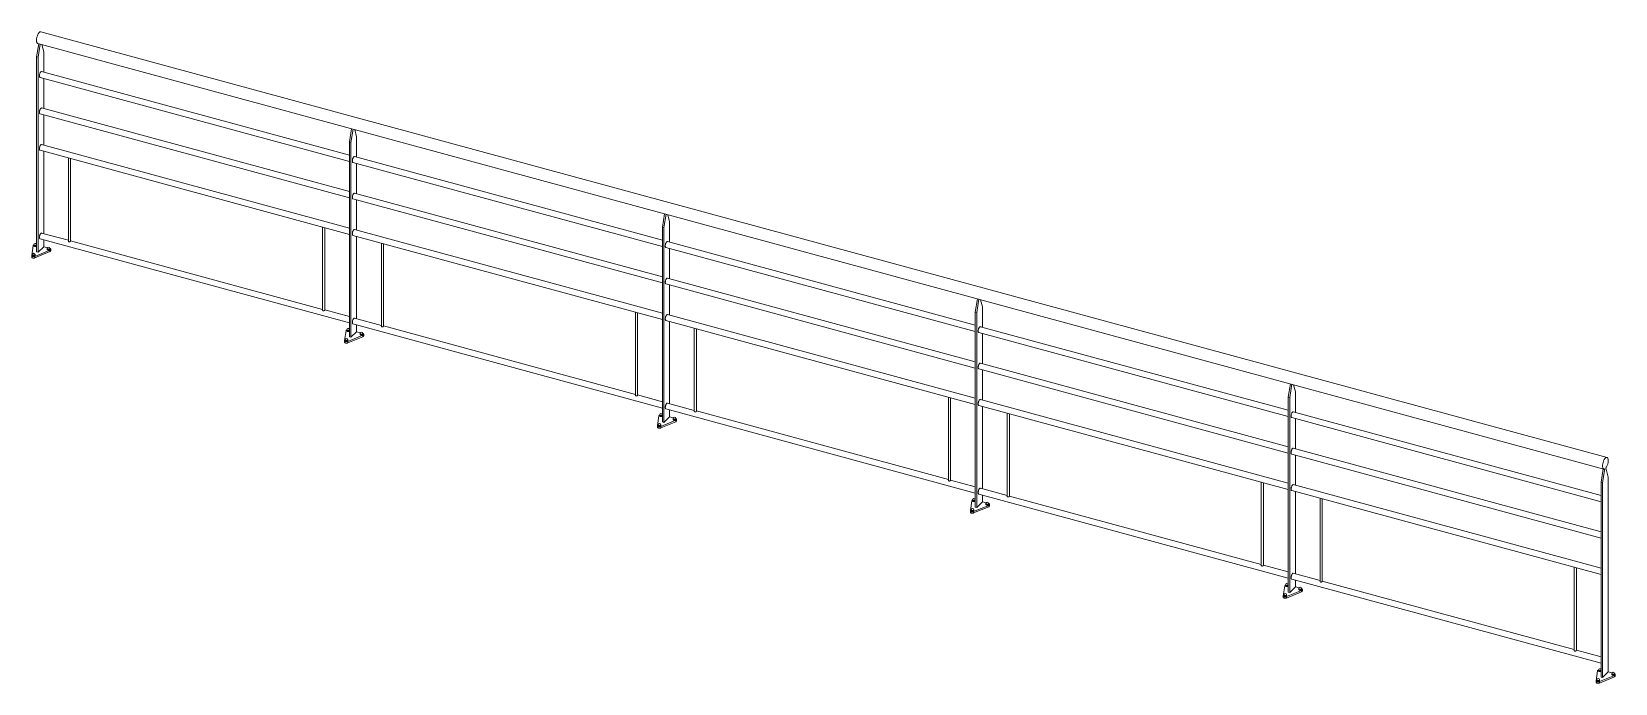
# Paper-space layout '_Trimétrique' of a CAD drawing. Header units: millimetres. Extents: x -6475 to 41, y -436 to 2244.
import ezdxf

# ---------------------------------------------------------------- set-up
doc = ezdxf.new("R2010")
doc.units = ezdxf.units.MM

psp = doc.layouts.new('_Trimétrique')

# ---------------------------------------------------------------- linework, layer by layer
at = {"color": 7, "linetype": 'Continuous', "lineweight": 15}
for p, q in [((6.6, 493.2), (-6436.4, 2244.3)), ((-6445.6, 2195), (-6454.7, 2140.6)), ((-6449.5, 2196), (-6.6, 445)), ((-6439.4, 2193.3), (-6448.5, 2138.9)), ((-6425.1, 2161.7), (-6432.4, 2191.4)), ((-6425.1, 2161.7), (-6425.1, 2078.2)), ((-6454.7, 2140.6), (-6448.5, 2138.9)), ((-6454.7, 2140.6), (-6454.7, 1338.7)), ((-6448.5, 2138.9), (-6448.5, 1337.1)), ((-6440.1, 2056.4), (-5167.3, 1710.5)), ((-5167.3, 1736.4), (-6433.5, 2080.5)), ((-6425.1, 2052.3), (-6425.1, 1928.2)), ((-6440.1, 1906.4), (-5167.3, 1560.5)), ((-5167.3, 1586.4), (-6433.5, 1930.5)), ((-6425.1, 1902.3), (-6425.1, 1778.2)), ((-5167.3, 1790.7), (-5158.3, 1845.1)), ((-5152.1, 1843.4), (-5161.1, 1789.1)), ((-5137.8, 1811.8), (-5145, 1841.5)), ((-5167.3, 1436.4), (-6433.5, 1780.5)), ((-5167.3, 1790.7), (-5161.1, 1789.1)), ((-5167.3, 988.9), (-5167.3, 1790.7)), ((-5161.1, 1789.1), (-5161.1, 987.2)), ((-5137.8, 1811.8), (-5137.8, 1728.4)), ((-6440.1, 1756.4), (-5167.3, 1410.5)), ((-6425.1, 1752.3), (-6425.1, 1413.9)), ((-6323.4, 1724.7), (-6323.4, 1382.7)), ((-6314.4, 1382.7), (-6314.4, 1722.2)), ((-5152.7, 1706.5), (-3879.9, 1360.6)), ((-3879.9, 1386.5), (-5146.2, 1730.6)), ((-5137.8, 1702.5), (-5137.8, 1578.4)), ((-3879.9, 1236.5), (-5146.2, 1580.6)), ((-5152.7, 1556.5), (-3879.9, 1210.6)), ((-5137.8, 1552.5), (-5137.8, 1428.4)), ((-5278, 1440.6), (-5278, 1098.6)), ((-5269, 1098.6), (-5269, 1438.1)), ((-3879.9, 1440.9), (-3870.9, 1495.2)), ((-3879.9, 1440.9), (-3873.7, 1439.2)), ((-3879.9, 639), (-3879.9, 1440.9)), ((-3864.7, 1493.5), (-3873.7, 1439.2)), ((-3873.7, 1439.2), (-3873.7, 637.3)), ((-3850.4, 1462), (-3857.7, 1491.6)), ((-3850.4, 1462), (-3850.4, 1378.5)), ((-6440.1, 1392.1), (-5167.3, 1046.2)), ((-6323.4, 1386.3), (-6433.5, 1416.2)), ((-6425.1, 1388), (-6425.1, 1359.8)), ((-5278, 1102.2), (-6314.4, 1383.8)), ((-5152.7, 1406.5), (-3879.9, 1060.6)), ((-3879.9, 1086.5), (-5146.2, 1430.6)), ((-5137.8, 1402.5), (-5137.8, 1064.1)), ((-5036, 1374.8), (-5036, 1032.8)), ((-5027, 1032.8), (-5027, 1372.4)), ((-2592.6, 1036.6), (-3858.8, 1380.8)), ((-6474.6, 1323.7), (-6468.8, 1364.4)), ((-6474.6, 1323.4), (-6474.6, 1317.4)), ((-6471.9, 1327.3), (-6471.9, 1323.4)), ((-6465.4, 1367.9), (-6465.4, 1364)), ((-6399.4, 1345.5), (-6461.3, 1320.1)), ((-6399.4, 1339.5), (-6461.3, 1314.1)), ((-6461.3, 1314.1), (-6461.3, 1320.1)), ((-6460.9, 1323.4), (-6460.9, 1327.3)), ((-6454.7, 1338.7), (-6448.5, 1337.1)), ((-6425.1, 1359.8), (-6448.5, 1337.1)), ((-6425.1, 1359.8), (-6409.8, 1355.7)), ((-6410.5, 1353), (-6410.5, 1349.1)), ((-6399.5, 1349.1), (-6399.5, 1353)), ((-6399.4, 1339.5), (-6399.4, 1345.5)), ((-6396, 1343.1), (-6396, 1349.1)), ((-3865.4, 1356.6), (-2592.6, 1010.7)), ((-3850.4, 1352.6), (-3850.4, 1228.5)), ((-3865.4, 1206.6), (-2592.6, 860.7)), ((-2592.6, 886.6), (-3858.8, 1230.8)), ((-3850.4, 1202.6), (-3850.4, 1078.5)), ((-2592.6, 1091), (-2583.6, 1145.3)), ((-2577.4, 1143.6), (-2586.4, 1089.3)), ((-2563.1, 1112.1), (-2570.3, 1141.7)), ((-2563.1, 1112.1), (-2563.1, 1028.6)), ((-5167.3, 1072.1), (-5269, 1099.7)), ((-5036, 1036.4), (-5146.2, 1066.3)), ((-3990.7, 1090.7), (-3990.7, 748.7)), ((-3981.7, 748.7), (-3981.7, 1088.2)), ((-3865.4, 1056.6), (-2592.6, 710.7)), ((-2592.6, 736.6), (-3858.8, 1080.8)), ((-3850.4, 1052.6), (-3850.4, 714.2)), ((-2592.6, 1091), (-2586.4, 1089.3)), ((-2592.6, 289.1), (-2592.6, 1091)), ((-2586.4, 1089.3), (-2586.4, 287.4)), ((-5187.2, 973.8), (-5181.4, 1014.5)), ((-5184.5, 977.4), (-5184.5, 973.5)), ((-5178, 1018), (-5178, 1014.2)), ((-5112, 995.6), (-5173.9, 970.2)), ((-5112, 989.6), (-5173.9, 964.2)), ((-5173.5, 973.5), (-5173.5, 977.4)), ((-5167.3, 988.9), (-5161.1, 987.2)), ((-5137.8, 1010), (-5161.1, 987.2)), ((-5152.7, 1042.2), (-3879.9, 696.3)), ((-5137.8, 1038.2), (-5137.8, 1010)), ((-5137.8, 1010), (-5122.4, 1005.8)), ((-5123.1, 1003.1), (-5123.1, 999.3)), ((-5112.1, 999.3), (-5112.1, 1003.1)), ((-5112, 989.6), (-5112, 995.6)), ((-5108.6, 993.3), (-5108.6, 999.3)), ((-3990.7, 752.3), (-5027, 1034)), ((-3748.7, 1024.9), (-3748.7, 682.9)), ((-3739.7, 682.9), (-3739.7, 1022.5)), ((-2578, 1006.8), (-1305.2, 660.9)), ((-1305.2, 686.8), (-2571.4, 1030.9)), ((-2563.1, 1002.7), (-2563.1, 878.6)), ((-5187.2, 973.5), (-5187.2, 967.5)), ((-5173.9, 964.2), (-5173.9, 970.2)), ((-2578, 856.8), (-1305.2, 510.9)), ((-1305.2, 536.8), (-2571.4, 880.9)), ((-2563.1, 852.7), (-2563.1, 728.6)), ((-1305.2, 741.1), (-1296.2, 795.5)), ((-1290, 793.8), (-1299, 739.4)), ((-1275.7, 762.2), (-1283, 791.9)), ((-3879.9, 722.2), (-3981.7, 749.9)), ((-2703.3, 740.8), (-2703.3, 398.8)), ((-2694.3, 398.8), (-2694.3, 738.4)), ((-1305.2, 386.8), (-2571.4, 730.9)), ((-1305.2, 741.1), (-1299, 739.4)), ((-1305.2, -60.8), (-1305.2, 741.1)), ((-1299, 739.4), (-1299, -62.5)), ((-1275.7, 762.2), (-1275.7, 678.7)), ((-3899.9, 624), (-3894.1, 664.6)), ((-3890.6, 668.2), (-3890.6, 664.3)), ((-3850.4, 660.1), (-3873.7, 637.3)), ((-3865.4, 692.3), (-2592.6, 346.4)), ((-3748.7, 686.5), (-3858.8, 716.5)), ((-3850.4, 688.3), (-3850.4, 660.1)), ((-3850.4, 660.1), (-3835, 655.9)), ((-3835.7, 653.2), (-3835.7, 649.4)), ((-3824.7, 649.4), (-3824.7, 653.2)), ((-2703.3, 402.4), (-3739.7, 684.1)), ((-2578, 706.8), (-1305.2, 360.8)), ((-2563.1, 702.7), (-2563.1, 364.3)), ((-2461.3, 675.1), (-2461.3, 333)), ((-2452.3, 333), (-2452.3, 672.6)), ((-1290.6, 656.9), (-17.9, 311)), ((-17.9, 336.9), (-1284.1, 681)), ((-1275.7, 652.8), (-1275.7, 528.7)), ((-3899.9, 623.6), (-3899.9, 617.6)), ((-3897.2, 627.5), (-3897.2, 623.6)), ((-3824.7, 645.8), (-3886.6, 620.4)), ((-3824.7, 639.8), (-3886.6, 614.4)), ((-3886.6, 614.4), (-3886.6, 620.4)), ((-3886.2, 623.6), (-3886.2, 627.5)), ((-3879.9, 639), (-3873.7, 637.3)), ((-3824.7, 639.8), (-3824.7, 645.8)), ((-3821.3, 643.4), (-3821.3, 649.4)), ((-17.9, 186.9), (-1284.1, 531)), ((-1290.6, 506.9), (-17.9, 161)), ((-1275.7, 502.8), (-1275.7, 378.7)), ((-2592.6, 372.3), (-2694.3, 400)), ((-1415.9, 390.9), (-1415.9, 48.9)), ((-17.9, 391.2), (-8.8, 445.6)), ((-17.9, 391.2), (-11.7, 389.6)), ((-17.9, -410.6), (-17.9, 391.2)), ((-2.3, 445.8), (-11.7, 389.6)), ((11.7, 412.3), (2.3, 450.4)), ((11.7, -389.6), (11.7, 412.3)), ((-2578, 342.5), (-1305.2, -3.4)), ((-2461.3, 336.7), (-2571.4, 366.6)), ((-2563.1, 338.4), (-2563.1, 310.2)), ((-1415.9, 52.6), (-2452.3, 334.2)), ((-1406.9, 48.9), (-1406.9, 388.5)), ((-1290.6, 356.9), (-17.9, 11)), ((-17.9, 36.9), (-1284.1, 381)), ((-1275.7, 352.8), (-1275.7, 14.4)), ((-11.7, 389.6), (-11.7, -412.3)), ((-2612.5, 274.1), (-2606.7, 314.8)), ((-2612.5, 273.8), (-2612.5, 267.8)), ((-2609.8, 277.6), (-2609.8, 273.8)), ((-2603.3, 318.3), (-2603.3, 314.4)), ((-2537.3, 295.9), (-2599.2, 270.5)), ((-2537.3, 289.9), (-2599.2, 264.5)), ((-2599.2, 264.5), (-2599.2, 270.5)), ((-2598.8, 273.8), (-2598.8, 277.6)), ((-2592.6, 289.1), (-2586.4, 287.4)), ((-2563.1, 310.2), (-2586.4, 287.4)), ((-2563.1, 310.2), (-2547.7, 306)), ((-2548.4, 303.4), (-2548.4, 299.5)), ((-2537.4, 299.5), (-2537.4, 303.4)), ((-2537.3, 289.9), (-2537.3, 295.9)), ((-2533.9, 293.5), (-2533.9, 299.5)), ((-1174, 325.2), (-1174, -16.8)), ((-1165, -16.8), (-1165, 322.7)), ((-1305.2, 22.5), (-1406.9, 50.1)), ((-1174, -13.2), (-1284.1, 16.7)), ((-128.6, 41.1), (-128.6, -301)), ((-119.6, -300.9), (-119.6, 38.6)), ((-1325.1, -75.8), (-1319.4, -35.1)), ((-1315.9, -31.6), (-1315.9, -35.5)), ((-1249.9, -54), (-1311.9, -79.4)), ((-1249.9, -60), (-1311.9, -85.4)), ((-1305.2, -60.8), (-1299, -62.5)), ((-1275.7, -39.7), (-1299, -62.5)), ((-1290.6, -7.4), (-17.9, -353.3)), ((-1275.7, -11.5), (-1275.7, -39.7)), ((-1275.7, -39.7), (-1260.3, -43.9)), ((-1261, -46.5), (-1261, -50.4)), ((-1250, -50.4), (-1250, -46.5)), ((-1249.9, -60), (-1249.9, -54)), ((-1246.6, -56.4), (-1246.6, -50.4)), ((-128.6, -297.3), (-1165, -15.7)), ((-1325.2, -76.1), (-1325.2, -82.1)), ((-1322.5, -72.2), (-1322.5, -76.1)), ((-1311.9, -85.4), (-1311.9, -79.4)), ((-1311.5, -76.1), (-1311.5, -72.2)), ((-17.9, -327.4), (-119.6, -299.8)), ((-37.8, -425.7), (-32, -385)), ((-28.6, -381.5), (-28.6, -385.3)), ((-11.7, -412.3), (11.7, -389.6)), ((11.7, -389.6), (27, -393.7)), ((-37.8, -426), (-37.8, -432)), ((-35.1, -422.1), (-35.1, -426)), ((37.4, -403.9), (-24.5, -429.3)), ((37.4, -409.9), (-24.5, -435.3)), ((-24.5, -435.3), (-24.5, -429.3)), ((-24.1, -426), (-24.1, -422.1)), ((-17.9, -410.6), (-11.7, -412.3)), ((26.3, -396.4), (26.3, -400.3)), ((37.3, -400.3), (37.3, -396.4)), ((37.4, -409.9), (37.4, -403.9)), ((40.8, -406.3), (40.8, -400.3))]:
    psp.add_line(p, q, dxfattribs=at)
at = {"color": 7, "linetype": 'Continuous', "lineweight": 15, "flags": 128}
for points in [[(-6436.4, 2244.3), (-6437, 2244.4), (-6438.2, 2244.4), (-6439.5, 2244), (-6440.9, 2243.3), (-6442.3, 2242.2), (-6443.7, 2240.9), (-6445.1, 2239.2), (-6446.4, 2237.3), (-6447.7, 2235.1), (-6449, 2232.7), (-6450.1, 2230.1), (-6451.2, 2227.4), (-6452.1, 2224.5), (-6452.9, 2221.7), (-6453.6, 2218.7), (-6454.1, 2215.9), (-6454.4, 2213), (-6454.6, 2210.3), (-6454.6, 2207.7), (-6454.5, 2205.3), (-6454.2, 2203.1), (-6453.7, 2201.2), (-6453.1, 2199.5), (-6452.3, 2198.1), (-6451.4, 2197.1), (-6450.3, 2196.3), (-6449.5, 2196)], [(-6442.6, 2062.8), (-6442.5, 2064.7), (-6442.3, 2066.7), (-6441.9, 2068.7), (-6441.3, 2070.8), (-6440.6, 2072.7), (-6439.9, 2074.6), (-6439, 2076.3), (-6438, 2077.7), (-6437, 2078.9), (-6436.1, 2079.8), (-6435.1, 2080.4), (-6434.2, 2080.6), (-6433.5, 2080.5)], [(-6440.1, 2056.4), (-6440.6, 2056.7), (-6441.3, 2057.3), (-6441.9, 2058.3), (-6442.3, 2059.5), (-6442.5, 2061), (-6442.6, 2062.8)], [(-6442.6, 1912.8), (-6442.5, 1914.7), (-6442.3, 1916.7), (-6441.9, 1918.7), (-6441.3, 1920.8), (-6440.6, 1922.7), (-6439.9, 1924.6), (-6439, 1926.3), (-6438, 1927.7), (-6437, 1928.9), (-6436.1, 1929.8), (-6435.1, 1930.4), (-6434.2, 1930.6), (-6433.5, 1930.5)], [(-6440.1, 1906.4), (-6440.6, 1906.7), (-6441.3, 1907.3), (-6441.9, 1908.3), (-6442.3, 1909.5), (-6442.5, 1911), (-6442.6, 1912.8)], [(-6442.6, 1762.8), (-6442.5, 1764.7), (-6442.3, 1766.7), (-6441.9, 1768.7), (-6441.3, 1770.8), (-6440.6, 1772.7), (-6439.9, 1774.6), (-6439, 1776.3), (-6438, 1777.7), (-6437, 1778.9), (-6436.1, 1779.8), (-6435.1, 1780.4), (-6434.2, 1780.6), (-6433.5, 1780.5)], [(-6440.1, 1756.4), (-6440.6, 1756.6), (-6441.3, 1757.3), (-6441.9, 1758.3), (-6442.3, 1759.5), (-6442.5, 1761), (-6442.6, 1762.8)], [(-5155.3, 1712.9), (-5155.2, 1714.8), (-5154.9, 1716.8), (-5154.5, 1718.8), (-5154, 1720.9), (-5153.3, 1722.9), (-5152.5, 1724.7), (-5151.6, 1726.4), (-5150.7, 1727.9), (-5149.7, 1729), (-5148.7, 1729.9), (-5147.7, 1730.5), (-5146.8, 1730.7), (-5146.2, 1730.6)], [(-5152.7, 1706.5), (-5153.3, 1706.8), (-5154, 1707.4), (-5154.5, 1708.4), (-5154.9, 1709.6), (-5155.2, 1711.2), (-5155.3, 1712.9)], [(-5155.3, 1562.9), (-5155.2, 1564.8), (-5154.9, 1566.8), (-5154.5, 1568.8), (-5154, 1570.9), (-5153.3, 1572.9), (-5152.5, 1574.7), (-5151.6, 1576.4), (-5150.7, 1577.9), (-5149.7, 1579), (-5148.7, 1579.9), (-5147.7, 1580.5), (-5146.8, 1580.7), (-5146.2, 1580.6)], [(-5152.7, 1556.5), (-5153.3, 1556.8), (-5154, 1557.4), (-5154.5, 1558.4), (-5154.9, 1559.6), (-5155.2, 1561.2), (-5155.3, 1562.9)], [(-6442.6, 1398.5), (-6442.5, 1400.4), (-6442.3, 1402.4), (-6441.9, 1404.4), (-6441.3, 1406.5), (-6440.6, 1408.4), (-6439.9, 1410.3), (-6439, 1412), (-6438, 1413.4), (-6437, 1414.6), (-6436.1, 1415.5), (-6435.1, 1416.1), (-6434.2, 1416.3), (-6433.5, 1416.2)], [(-6440.1, 1392.1), (-6440.6, 1392.4), (-6441.3, 1393), (-6441.9, 1394), (-6442.3, 1395.2), (-6442.5, 1396.7), (-6442.6, 1398.5)], [(-5155.3, 1412.9), (-5155.2, 1414.8), (-5154.9, 1416.8), (-5154.5, 1418.8), (-5154, 1420.9), (-5153.3, 1422.9), (-5152.5, 1424.7), (-5151.6, 1426.4), (-5150.7, 1427.9), (-5149.7, 1429), (-5148.7, 1429.9), (-5147.7, 1430.5), (-5146.8, 1430.7), (-5146.2, 1430.6)], [(-5152.7, 1406.5), (-5153.3, 1406.8), (-5154, 1407.4), (-5154.5, 1408.4), (-5154.9, 1409.6), (-5155.2, 1411.2), (-5155.3, 1412.9)], [(-3867.9, 1363), (-3867.8, 1364.9), (-3867.6, 1366.9), (-3867.2, 1369), (-3866.6, 1371), (-3865.9, 1373), (-3865.1, 1374.8), (-3864.3, 1376.5), (-3863.3, 1378), (-3862.3, 1379.2), (-3861.3, 1380.1), (-3860.4, 1380.6), (-3859.5, 1380.8), (-3858.8, 1380.8)], [(-6461.3, 1320.1), (-6462.8, 1319.6), (-6464.4, 1319.3), (-6466.1, 1319.2), (-6467.8, 1319.2), (-6469.4, 1319.5), (-6471, 1319.9), (-6472.3, 1320.5), (-6473.3, 1321.2), (-6474.1, 1322), (-6474.5, 1322.8), (-6474.6, 1323.7)], [(-6461.3, 1314.1), (-6462.8, 1313.6), (-6464.4, 1313.3), (-6466.1, 1313.2), (-6467.8, 1313.2), (-6469.4, 1313.5), (-6471, 1313.9), (-6472.3, 1314.5), (-6473.3, 1315.2), (-6474.1, 1316), (-6474.5, 1316.8), (-6474.6, 1317.4)], [(-6471.9, 1323.4), (-6471.9, 1323.3), (-6471.7, 1322.6), (-6471.1, 1321.9), (-6470.1, 1321.3), (-6469, 1320.9)], [(-6469, 1320.9), (-6467.6, 1320.6), (-6466.2, 1320.6), (-6464.8, 1320.7), (-6463.5, 1321), (-6462.4, 1321.5), (-6461.5, 1322.1), (-6461, 1322.8), (-6460.9, 1323.4)], [(-6465.4, 1364), (-6465.4, 1363.9), (-6465.1, 1363.2), (-6464.5, 1362.5), (-6463.6, 1362), (-6462.4, 1361.5)], [(-6462.4, 1361.5), (-6461.1, 1361.3), (-6459.6, 1361.2), (-6458.2, 1361.3), (-6456.9, 1361.7), (-6455.8, 1362.1), (-6455, 1362.7), (-6454.7, 1363.1)], [(-6410.5, 1349.1), (-6410.5, 1349), (-6410.2, 1348.3), (-6409.6, 1347.6), (-6408.7, 1347), (-6407.5, 1346.6)], [(-6407.5, 1346.6), (-6406.2, 1346.4), (-6404.7, 1346.3), (-6403.3, 1346.4), (-6402, 1346.7), (-6400.9, 1347.2), (-6400.1, 1347.8), (-6399.6, 1348.5), (-6399.5, 1349.1)], [(-6399.5, 1352.8), (-6399.3, 1352.7), (-6398, 1352.1), (-6397, 1351.3), (-6396.4, 1350.5), (-6396, 1349.6), (-6396, 1348.6), (-6396.4, 1347.7), (-6397.1, 1346.9), (-6398.1, 1346.2), (-6399.4, 1345.5)], [(-3865.4, 1356.6), (-3865.9, 1356.9), (-3866.6, 1357.5), (-3867.2, 1358.5), (-3867.6, 1359.8), (-3867.8, 1361.3), (-3867.9, 1363)], [(-3867.9, 1213), (-3867.8, 1214.9), (-3867.6, 1216.9), (-3867.2, 1219), (-3866.6, 1221), (-3865.9, 1223), (-3865.1, 1224.8), (-3864.3, 1226.5), (-3863.3, 1228), (-3862.3, 1229.2), (-3861.3, 1230.1), (-3860.4, 1230.6), (-3859.5, 1230.8), (-3858.8, 1230.8)], [(-3865.4, 1206.6), (-3865.9, 1206.9), (-3866.6, 1207.5), (-3867.2, 1208.5), (-3867.6, 1209.8), (-3867.8, 1211.3), (-3867.9, 1213)], [(-5155.3, 1048.6), (-5155.2, 1050.5), (-5154.9, 1052.5), (-5154.5, 1054.5), (-5154, 1056.6), (-5153.3, 1058.6), (-5152.5, 1060.4), (-5151.6, 1062.1), (-5150.7, 1063.6), (-5149.7, 1064.7), (-5148.7, 1065.6), (-5147.7, 1066.2), (-5146.8, 1066.4), (-5146.2, 1066.3)], [(-5152.7, 1042.2), (-5153.3, 1042.5), (-5154, 1043.1), (-5154.5, 1044.1), (-5154.9, 1045.3), (-5155.2, 1046.9), (-5155.3, 1048.6)], [(-3867.9, 1063), (-3867.8, 1064.9), (-3867.6, 1066.9), (-3867.2, 1069), (-3866.6, 1071), (-3865.9, 1073), (-3865.1, 1074.8), (-3864.3, 1076.5), (-3863.3, 1078), (-3862.3, 1079.2), (-3861.3, 1080.1), (-3860.4, 1080.6), (-3859.5, 1080.8), (-3858.8, 1080.8)], [(-3865.4, 1056.6), (-3865.9, 1056.9), (-3866.6, 1057.5), (-3867.2, 1058.5), (-3867.6, 1059.8), (-3867.8, 1061.3), (-3867.9, 1063)], [(-5178, 1014.2), (-5178, 1014.1), (-5177.8, 1013.3), (-5177.2, 1012.7), (-5176.2, 1012.1), (-5175.1, 1011.7)], [(-5175.1, 1011.7), (-5173.7, 1011.4), (-5172.3, 1011.3), (-5170.9, 1011.5), (-5169.6, 1011.8), (-5168.5, 1012.2), (-5167.6, 1012.8), (-5167.3, 1013.3)], [(-5123.1, 999.3), (-5123.1, 999.1), (-5122.8, 998.4), (-5122.3, 997.7), (-5121.3, 997.2), (-5120.2, 996.7)], [(-5120.2, 996.7), (-5118.8, 996.5), (-5117.4, 996.4), (-5116, 996.5), (-5114.7, 996.9), (-5113.6, 997.3), (-5112.7, 997.9), (-5112.2, 998.6), (-5112.1, 999.3)], [(-5112.1, 1002.9), (-5111.9, 1002.8), (-5110.7, 1002.2), (-5109.7, 1001.4), (-5109, 1000.6), (-5108.7, 999.7), (-5108.7, 998.8), (-5109, 997.9), (-5109.7, 997), (-5110.7, 996.3), (-5112, 995.6)], [(-2580.6, 1013.1), (-2580.5, 1015), (-2580.2, 1017), (-2579.8, 1019.1), (-2579.3, 1021.1), (-2578.6, 1023.1), (-2577.8, 1025), (-2576.9, 1026.7), (-2575.9, 1028.1), (-2575, 1029.3), (-2574, 1030.2), (-2573, 1030.7), (-2572.1, 1031), (-2571.4, 1030.9)], [(-2578, 1006.8), (-2578.6, 1007), (-2579.3, 1007.7), (-2579.8, 1008.6), (-2580.2, 1009.9), (-2580.5, 1011.4), (-2580.6, 1013.1)], [(-5173.9, 970.2), (-5175.4, 969.8), (-5177, 969.4), (-5178.7, 969.3), (-5180.4, 969.4), (-5182.1, 969.6), (-5183.6, 970), (-5184.9, 970.6), (-5186, 971.3), (-5186.7, 972.1), (-5187.2, 972.9), (-5187.2, 973.8)], [(-5173.9, 964.2), (-5175.4, 963.8), (-5177, 963.4), (-5178.7, 963.3), (-5180.4, 963.4), (-5182.1, 963.6), (-5183.6, 964), (-5184.9, 964.6), (-5186, 965.3), (-5186.7, 966.1), (-5187.2, 966.9), (-5187.2, 967.5)], [(-5184.5, 973.5), (-5184.5, 973.4), (-5184.3, 972.7), (-5183.7, 972), (-5182.8, 971.4), (-5181.6, 971)], [(-5181.6, 971), (-5180.3, 970.8), (-5178.8, 970.7), (-5177.4, 970.8), (-5176.1, 971.1), (-5175, 971.6), (-5174.2, 972.2), (-5173.7, 972.9), (-5173.5, 973.5)], [(-2580.6, 863.1), (-2580.5, 865), (-2580.2, 867), (-2579.8, 869.1), (-2579.3, 871.1), (-2578.6, 873.1), (-2577.8, 875), (-2576.9, 876.6), (-2575.9, 878.1), (-2575, 879.3), (-2574, 880.2), (-2573, 880.7), (-2572.1, 881), (-2571.4, 880.9)], [(-2578, 856.8), (-2578.6, 857), (-2579.3, 857.7), (-2579.8, 858.6), (-2580.2, 859.9), (-2580.5, 861.4), (-2580.6, 863.1)], [(-2580.6, 713.1), (-2580.5, 715), (-2580.2, 717), (-2579.8, 719.1), (-2579.3, 721.1), (-2578.6, 723.1), (-2577.8, 725), (-2576.9, 726.6), (-2575.9, 728.1), (-2575, 729.3), (-2574, 730.2), (-2573, 730.7), (-2572.1, 731), (-2571.4, 730.9)], [(-3890.6, 664.3), (-3890.6, 664.2), (-3890.4, 663.5), (-3889.8, 662.8), (-3888.9, 662.2), (-3887.7, 661.8)], [(-3887.7, 661.8), (-3886.4, 661.5), (-3884.9, 661.5), (-3883.5, 661.6), (-3882.2, 661.9), (-3881.1, 662.4), (-3880.3, 663), (-3879.9, 663.4)], [(-3867.9, 698.7), (-3867.8, 700.6), (-3867.6, 702.6), (-3867.2, 704.7), (-3866.6, 706.7), (-3865.9, 708.7), (-3865.1, 710.5), (-3864.3, 712.2), (-3863.3, 713.7), (-3862.3, 714.9), (-3861.3, 715.8), (-3860.4, 716.3), (-3859.5, 716.5), (-3858.8, 716.5)], [(-3865.4, 692.3), (-3865.9, 692.6), (-3866.6, 693.2), (-3867.2, 694.2), (-3867.6, 695.5), (-3867.8, 697), (-3867.9, 698.7)], [(-3824.7, 653), (-3824.6, 653), (-3823.3, 652.3), (-3822.3, 651.5), (-3821.7, 650.7), (-3821.3, 649.8), (-3821.3, 648.9), (-3821.7, 648), (-3822.4, 647.2), (-3823.4, 646.4), (-3824.7, 645.8)], [(-2578, 706.8), (-2578.6, 707), (-2579.3, 707.7), (-2579.8, 708.6), (-2580.2, 709.9), (-2580.5, 711.4), (-2580.6, 713.1)], [(-1290.6, 656.9), (-1291, 657), (-1291.7, 657.6), (-1292.3, 658.5), (-1292.8, 659.7), (-1293.1, 661.1), (-1293.2, 662.8), (-1293.1, 664.7), (-1292.9, 666.6), (-1292.6, 668.7), (-1292, 670.7), (-1291.4, 672.8), (-1290.6, 674.6), (-1289.8, 676.4), (-1288.8, 677.9), (-1287.9, 679.1), (-1286.9, 680.1), (-1285.9, 680.8), (-1285, 681.1), (-1284.1, 681), (-1284.1, 681)], [(-3886.6, 620.4), (-3888, 619.9), (-3889.6, 619.6), (-3891.4, 619.4), (-3893.1, 619.5), (-3894.7, 619.7), (-3896.2, 620.1), (-3897.6, 620.7), (-3898.6, 621.4), (-3899.4, 622.2), (-3899.8, 623.1), (-3899.9, 624)], [(-3886.6, 614.4), (-3888, 613.9), (-3889.6, 613.6), (-3891.4, 613.4), (-3893.1, 613.5), (-3894.7, 613.7), (-3896.2, 614.1), (-3897.6, 614.7), (-3898.6, 615.4), (-3899.4, 616.2), (-3899.8, 617.1), (-3899.9, 617.6)], [(-3897.2, 623.6), (-3897.2, 623.5), (-3896.9, 622.8), (-3896.3, 622.1), (-3895.4, 621.6), (-3894.3, 621.1)], [(-3894.3, 621.1), (-3892.9, 620.9), (-3891.5, 620.8), (-3890.1, 620.9), (-3888.8, 621.3), (-3887.7, 621.7), (-3886.8, 622.3), (-3886.3, 623), (-3886.2, 623.6)], [(-3835.7, 649.4), (-3835.7, 649.3), (-3835.5, 648.5), (-3834.9, 647.9), (-3834, 647.3), (-3832.8, 646.9)], [(-3832.8, 646.9), (-3831.5, 646.6), (-3830, 646.5), (-3828.6, 646.7), (-3827.3, 647), (-3826.2, 647.4), (-3825.4, 648.1), (-3824.9, 648.7), (-3824.7, 649.4)], [(-1290.6, 506.9), (-1291, 507), (-1291.7, 507.6), (-1292.3, 508.5), (-1292.8, 509.7), (-1293.1, 511.1), (-1293.2, 512.8), (-1293.1, 514.7), (-1292.9, 516.6), (-1292.6, 518.7), (-1292, 520.7), (-1291.4, 522.7), (-1290.6, 524.6), (-1289.8, 526.4), (-1288.8, 527.9), (-1287.9, 529.1), (-1286.9, 530.1), (-1285.9, 530.8), (-1285, 531.1), (-1284.1, 531), (-1284.1, 531)], [(2.3, 450.4), (3.7, 452.3), (5, 454.6), (6.2, 457), (7.3, 459.6), (8.4, 462.4), (9.3, 465.2), (10.1, 468.1), (10.7, 471), (11.2, 473.9), (11.5, 476.7), (11.7, 479.4), (11.6, 482), (11.5, 484.3), (11.1, 486.5), (10.6, 488.4), (9.9, 490), (9.1, 491.3), (8.2, 492.3), (7.2, 493), (6, 493.3), (4.8, 493.3), (3.4, 492.9), (2.1, 492.2), (0.7, 491.2), (-0.7, 489.8), (-2.1, 488.1), (-3.4, 486.2), (-4.8, 484), (-6, 481.6), (-7.2, 479), (-8.2, 476.3), (-9.1, 473.5), (-9.9, 470.6), (-10.6, 467.7), (-11.1, 464.8), (-11.5, 462), (-11.6, 459.2), (-11.7, 456.7), (-11.5, 454.2), (-11.2, 452.1), (-10.7, 450.1), (-10.1, 448.4), (-9.3, 447.1), (-8.4, 446), (-7.3, 445.3), (-6.2, 444.9), (-5, 444.8), (-3.7, 445.2), (-2.3, 445.8)], [(-2580.6, 348.8), (-2580.5, 350.7), (-2580.2, 352.7), (-2579.8, 354.8), (-2579.3, 356.8), (-2578.6, 358.8), (-2577.8, 360.7), (-2576.9, 362.3), (-2575.9, 363.8), (-2575, 365), (-2574, 365.9), (-2573, 366.4), (-2572.1, 366.7), (-2571.4, 366.6)], [(-2578, 342.5), (-2578.6, 342.7), (-2579.3, 343.4), (-2579.8, 344.3), (-2580.2, 345.6), (-2580.5, 347.1), (-2580.6, 348.8)], [(-1290.6, 356.9), (-1291, 357), (-1291.7, 357.6), (-1292.3, 358.5), (-1292.8, 359.7), (-1293.1, 361.1), (-1293.2, 362.8), (-1293.1, 364.7), (-1292.9, 366.6), (-1292.6, 368.7), (-1292, 370.7), (-1291.4, 372.7), (-1290.6, 374.6), (-1289.8, 376.4), (-1288.8, 377.9), (-1287.9, 379.1), (-1286.9, 380.1), (-1285.9, 380.7), (-1285, 381.1), (-1284.1, 381), (-1284.1, 381)], [(-2599.2, 270.5), (-2600.7, 270), (-2602.3, 269.7), (-2604, 269.6), (-2605.7, 269.6), (-2607.4, 269.9), (-2608.9, 270.3), (-2610.2, 270.8), (-2611.3, 271.5), (-2612, 272.3), (-2612.4, 273.2), (-2612.5, 274.1)], [(-2599.2, 264.5), (-2600.7, 264), (-2602.3, 263.7), (-2604, 263.6), (-2605.7, 263.6), (-2607.4, 263.9), (-2608.9, 264.3), (-2610.2, 264.8), (-2611.3, 265.5), (-2612, 266.3), (-2612.4, 267.2), (-2612.5, 267.8)], [(-2609.8, 273.8), (-2609.8, 273.7), (-2609.6, 272.9), (-2609, 272.3), (-2608.1, 271.7), (-2606.9, 271.3)], [(-2606.9, 271.3), (-2605.5, 271), (-2604.1, 270.9), (-2602.7, 271.1), (-2601.4, 271.4), (-2600.3, 271.8), (-2599.5, 272.5), (-2599, 273.1), (-2598.8, 273.8)], [(-2603.3, 314.4), (-2603.3, 314.3), (-2603, 313.6), (-2602.4, 312.9), (-2601.5, 312.3), (-2600.3, 311.9)], [(-2600.3, 311.9), (-2599, 311.7), (-2597.6, 311.6), (-2596.2, 311.7), (-2594.9, 312), (-2593.7, 312.5), (-2592.9, 313.1), (-2592.6, 313.5)], [(-2548.4, 299.5), (-2548.4, 299.4), (-2548.1, 298.7), (-2547.5, 298), (-2546.6, 297.4), (-2545.4, 297)], [(-2545.4, 297), (-2544.1, 296.7), (-2542.7, 296.7), (-2541.3, 296.8), (-2539.9, 297.1), (-2538.8, 297.6), (-2538, 298.2), (-2537.5, 298.9), (-2537.4, 299.5)], [(-2537.4, 303.1), (-2537.2, 303.1), (-2536, 302.4), (-2535, 301.7), (-2534.3, 300.8), (-2534, 299.9), (-2534, 299), (-2534.3, 298.1), (-2535, 297.3), (-2536, 296.5), (-2537.3, 295.9)], [(-1290.6, -7.4), (-1291, -7.3), (-1291.7, -6.7), (-1292.3, -5.8), (-1292.8, -4.6), (-1293.1, -3.2), (-1293.2, -1.5), (-1293.1, 0.4), (-1292.9, 2.3), (-1292.6, 4.4), (-1292, 6.4), (-1291.4, 8.4), (-1290.6, 10.3), (-1289.8, 12.1), (-1288.8, 13.6), (-1287.9, 14.8), (-1286.9, 15.8), (-1285.9, 16.5), (-1285, 16.8), (-1284.1, 16.7), (-1284.1, 16.7)], [(-1315.9, -35.5), (-1315.9, -35.6), (-1315.7, -36.3), (-1315.1, -37), (-1314.2, -37.5), (-1313, -38)], [(-1313, -38), (-1311.6, -38.2), (-1310.2, -38.3), (-1308.8, -38.2), (-1307.5, -37.9), (-1306.4, -37.4), (-1305.6, -36.8), (-1305.2, -36.4)], [(-1261, -50.4), (-1261, -50.5), (-1260.8, -51.2), (-1260.2, -51.9), (-1259.3, -52.5), (-1258.1, -52.9)], [(-1258.1, -52.9), (-1256.7, -53.1), (-1255.3, -53.2), (-1253.9, -53.1), (-1252.6, -52.8), (-1251.5, -52.3), (-1250.7, -51.7), (-1250.2, -51), (-1250, -50.4)], [(-1250, -46.7), (-1249.9, -46.8), (-1248.6, -47.4), (-1247.6, -48.2), (-1246.9, -49.1), (-1246.6, -49.9), (-1246.6, -50.9), (-1247, -51.8), (-1247.7, -52.6), (-1248.7, -53.4), (-1249.9, -54)], [(-1311.9, -85.4), (-1313.3, -85.9), (-1314.9, -86.2), (-1316.6, -86.3), (-1318.4, -86.3), (-1320, -86), (-1321.5, -85.6), (-1322.8, -85), (-1323.9, -84.3), (-1324.7, -83.5), (-1325.1, -82.7), (-1325.2, -82.1)], [(-1311.9, -79.4), (-1313.3, -79.9), (-1314.9, -80.2), (-1316.6, -80.3), (-1318.4, -80.3), (-1320, -80), (-1321.5, -79.6), (-1322.8, -79), (-1323.9, -78.3), (-1324.7, -77.5), (-1325.1, -76.7), (-1325.1, -75.8)], [(-1322.5, -76.1), (-1322.5, -76.2), (-1322.2, -76.9), (-1321.6, -77.6), (-1320.7, -78.2), (-1319.5, -78.6)], [(-1319.5, -78.6), (-1318.2, -78.9), (-1316.8, -78.9), (-1315.3, -78.8), (-1314, -78.5), (-1312.9, -78), (-1312.1, -77.4), (-1311.6, -76.7), (-1311.5, -76.1)], [(-28.6, -385.3), (-28.6, -385.4), (-28.3, -386.2), (-27.7, -386.8), (-26.8, -387.4), (-25.6, -387.8)], [(-25.6, -387.8), (-24.3, -388.1), (-22.9, -388.2), (-21.4, -388), (-20.1, -387.7), (-19, -387.3), (-18.2, -386.7), (-17.9, -386.3)], [(-24.5, -429.3), (-26, -429.8), (-27.6, -430.1), (-29.3, -430.2), (-31, -430.1), (-32.6, -429.9), (-34.2, -429.5), (-35.5, -428.9), (-36.6, -428.2), (-37.3, -427.4), (-37.7, -426.6), (-37.8, -425.7)], [(-24.5, -435.3), (-26, -435.8), (-27.6, -436.1), (-29.3, -436.2), (-31, -436.1), (-32.6, -435.9), (-34.2, -435.5), (-35.5, -434.9), (-36.6, -434.2), (-37.3, -433.4), (-37.7, -432.6), (-37.8, -432)], [(-35.1, -426), (-35.1, -426.1), (-34.9, -426.8), (-34.3, -427.5), (-33.3, -428.1), (-32.2, -428.5)], [(-32.2, -428.5), (-30.8, -428.7), (-29.4, -428.8), (-28, -428.7), (-26.7, -428.4), (-25.6, -427.9), (-24.7, -427.3), (-24.2, -426.6), (-24.1, -426)], [(26.3, -400.3), (26.3, -400.4), (26.6, -401.1), (27.2, -401.8), (28.1, -402.3), (29.3, -402.8)], [(29.3, -402.8), (30.6, -403), (32.1, -403.1), (33.5, -403), (34.8, -402.7), (35.9, -402.2), (36.7, -401.6), (37.2, -400.9), (37.3, -400.3)], [(37.3, -396.6), (37.5, -396.7), (38.8, -397.3), (39.7, -398.1), (40.4, -398.9), (40.8, -399.8), (40.8, -400.7), (40.4, -401.6), (39.7, -402.5), (38.7, -403.2), (37.4, -403.9)]]:
    psp.add_lwpolyline(points, dxfattribs=at)
at = {"color": 8, "linetype": 'Continuous', "lineweight": 15, "flags": 128}
for points in [[(-6460.9, 1327.3), (-6461, 1326.6), (-6461.5, 1325.9), (-6462.4, 1325.3), (-6463.5, 1324.9), (-6464.8, 1324.6), (-6466.2, 1324.4), (-6467.6, 1324.5), (-6469, 1324.8), (-6470.1, 1325.2), (-6471.1, 1325.8), (-6471.7, 1326.4), (-6471.9, 1327.2), (-6471.9, 1327.3)], [(-6454.7, 1367), (-6455, 1366.6), (-6455.8, 1366), (-6456.9, 1365.5), (-6458.2, 1365.2), (-6459.6, 1365.1), (-6461.1, 1365.1), (-6462.4, 1365.4), (-6463.6, 1365.8), (-6464.5, 1366.4), (-6465.1, 1367.1), (-6465.4, 1367.8), (-6465.4, 1367.9)], [(-6399.5, 1353), (-6399.6, 1352.4), (-6400.1, 1351.7), (-6400.9, 1351.1), (-6402, 1350.6), (-6403.3, 1350.3), (-6404.7, 1350.2), (-6406.2, 1350.2), (-6407.5, 1350.5), (-6408.7, 1350.9), (-6409.6, 1351.5), (-6410.2, 1352.1), (-6410.5, 1352.9), (-6410.5, 1353)], [(-5173.5, 977.4), (-5173.7, 976.8), (-5174.2, 976.1), (-5175, 975.5), (-5176.1, 975), (-5177.4, 974.7), (-5178.8, 974.6), (-5180.3, 974.6), (-5181.6, 974.9), (-5182.8, 975.3), (-5183.7, 975.9), (-5184.3, 976.5), (-5184.5, 977.3), (-5184.5, 977.4)], [(-5167.3, 1017.1), (-5167.6, 1016.7), (-5168.5, 1016.1), (-5169.6, 1015.6), (-5170.9, 1015.3), (-5172.3, 1015.2), (-5173.7, 1015.3), (-5175.1, 1015.5), (-5176.2, 1016), (-5177.2, 1016.5), (-5177.8, 1017.2), (-5178, 1017.9), (-5178, 1018)], [(-5112.1, 1003.1), (-5112.2, 1002.5), (-5112.7, 1001.8), (-5113.6, 1001.2), (-5114.7, 1000.7), (-5116, 1000.4), (-5117.4, 1000.3), (-5118.8, 1000.3), (-5120.2, 1000.6), (-5121.3, 1001), (-5122.3, 1001.6), (-5122.8, 1002.3), (-5123.1, 1003), (-5123.1, 1003.1)], [(-3879.9, 667.2), (-3880.3, 666.8), (-3881.1, 666.2), (-3882.2, 665.8), (-3883.5, 665.4), (-3884.9, 665.3), (-3886.4, 665.4), (-3887.7, 665.6), (-3888.9, 666.1), (-3889.8, 666.6), (-3890.4, 667.3), (-3890.6, 668), (-3890.6, 668.2)], [(-3824.7, 653.2), (-3824.9, 652.6), (-3825.4, 651.9), (-3826.2, 651.3), (-3827.3, 650.8), (-3828.6, 650.5), (-3830, 650.4), (-3831.5, 650.5), (-3832.8, 650.7), (-3834, 651.2), (-3834.9, 651.7), (-3835.5, 652.4), (-3835.7, 653.1), (-3835.7, 653.2)], [(-3886.2, 627.5), (-3886.3, 626.9), (-3886.8, 626.2), (-3887.7, 625.6), (-3888.8, 625.1), (-3890.1, 624.8), (-3891.5, 624.7), (-3892.9, 624.7), (-3894.3, 625), (-3895.4, 625.4), (-3896.3, 626), (-3896.9, 626.7), (-3897.2, 627.4), (-3897.2, 627.5)], [(-2598.8, 277.6), (-2599, 277), (-2599.5, 276.3), (-2600.3, 275.7), (-2601.4, 275.2), (-2602.7, 274.9), (-2604.1, 274.8), (-2605.5, 274.9), (-2606.9, 275.1), (-2608.1, 275.6), (-2609, 276.1), (-2609.6, 276.8), (-2609.8, 277.5), (-2609.8, 277.6)], [(-2592.6, 317.4), (-2592.9, 317), (-2593.7, 316.4), (-2594.9, 315.9), (-2596.2, 315.6), (-2597.6, 315.4), (-2599, 315.5), (-2600.3, 315.8), (-2601.5, 316.2), (-2602.4, 316.8), (-2603, 317.4), (-2603.3, 318.2), (-2603.3, 318.3)], [(-2537.4, 303.4), (-2537.5, 302.7), (-2538, 302), (-2538.8, 301.4), (-2539.9, 301), (-2541.3, 300.6), (-2542.7, 300.5), (-2544.1, 300.6), (-2545.4, 300.8), (-2546.6, 301.3), (-2547.5, 301.8), (-2548.1, 302.5), (-2548.4, 303.2), (-2548.4, 303.4)], [(-1305.2, -32.5), (-1305.6, -32.9), (-1306.4, -33.5), (-1307.5, -34), (-1308.8, -34.3), (-1310.2, -34.4), (-1311.6, -34.4), (-1313, -34.1), (-1314.2, -33.7), (-1315.1, -33.1), (-1315.7, -32.4), (-1315.9, -31.7), (-1315.9, -31.6)], [(-1250, -46.5), (-1250.2, -47.2), (-1250.7, -47.8), (-1251.5, -48.4), (-1252.6, -48.9), (-1253.9, -49.2), (-1255.3, -49.4), (-1256.7, -49.3), (-1258.1, -49), (-1259.3, -48.6), (-1260.2, -48), (-1260.8, -47.4), (-1261, -46.6), (-1261, -46.5)], [(-1311.5, -72.2), (-1311.6, -72.9), (-1312.1, -73.6), (-1312.9, -74.2), (-1314, -74.6), (-1315.3, -75), (-1316.8, -75.1), (-1318.2, -75), (-1319.5, -74.8), (-1320.7, -74.3), (-1321.6, -73.8), (-1322.2, -73.1), (-1322.5, -72.4), (-1322.5, -72.2)], [(-17.9, -382.4), (-18.2, -382.8), (-19, -383.4), (-20.1, -383.9), (-21.4, -384.2), (-22.9, -384.3), (-24.3, -384.2), (-25.6, -384), (-26.8, -383.6), (-27.7, -383), (-28.3, -382.3), (-28.6, -381.6), (-28.6, -381.5)], [(-24.1, -422.1), (-24.2, -422.8), (-24.7, -423.4), (-25.6, -424), (-26.7, -424.5), (-28, -424.8), (-29.4, -425), (-30.8, -424.9), (-32.2, -424.6), (-33.3, -424.2), (-34.3, -423.6), (-34.9, -423), (-35.1, -422.2), (-35.1, -422.1)], [(37.3, -396.4), (37.2, -397), (36.7, -397.7), (35.9, -398.3), (34.8, -398.8), (33.5, -399.1), (32.1, -399.2), (30.6, -399.2), (29.3, -398.9), (28.1, -398.5), (27.2, -397.9), (26.6, -397.2), (26.3, -396.5), (26.3, -396.4)]]:
    psp.add_lwpolyline(points, dxfattribs=at)
at = {"color": 7, "linetype": 'Continuous', "lineweight": 15}
for centre, radius, start, end in [((-6459.9, 1367.9), 5.5, 18.90897, 180), ((-6466.4, 1327.3), 5.5, 360, 180), ((-6463.8, 1362.6), 5.29, 107.11273, 160.67549), ((-6405, 1353), 5.5, 360, 180), ((-6400.5, 1343.9), 4.54, 283.9155, 349.89461), ((-5179, 977.4), 5.5, 0, 180), ((-5176.4, 1012.8), 5.29, 107.11273, 160.67549), ((-5172.5, 1018), 5.5, 18.90897, 180), ((-5117.6, 1003.1), 5.5, 360, 180), ((-5113.1, 994), 4.54, 283.9155, 349.89461), ((-3889.1, 662.9), 5.29, 107.11273, 160.67549), ((-3885.1, 668.2), 5.5, 18.90897, 180), ((-3830.2, 653.2), 5.5, 0, 180), ((-3891.7, 627.5), 5.5, 360, 180), ((-3825.7, 644.2), 4.54, 283.9155, 349.89461), ((-2604.3, 277.6), 5.5, 360, 180), ((-2601.7, 313), 5.29, 107.11273, 160.67549), ((-2597.8, 318.3), 5.5, 18.90897, 180), ((-2542.9, 303.4), 5.5, 0, 180), ((-2538.4, 294.3), 4.54, 283.9155, 349.89461), ((-1314.4, -36.9), 5.29, 107.11273, 160.67549), ((-1310.4, -31.6), 5.5, 18.90897, 180), ((-1255.5, -46.5), 5.5, 0, 180), ((-1251, -55.6), 4.54, 283.9155, 349.89461), ((-1317, -72.2), 5.5, 0, 180), ((-27, -386.7), 5.29, 107.11273, 160.67549), ((-23.1, -381.5), 5.5, 18.90897, 180), ((31.8, -396.4), 5.5, 0, 180), ((-29.6, -422.1), 5.5, 360, 180), ((36.3, -405.5), 4.54, 283.9155, 349.89461)]:
    psp.add_arc(centre, radius, start, end, dxfattribs=at)
for points, knots in [([(-6321, 1380.1), (-6321.4, 1380.2), (-6322.2, 1380.5), (-6323, 1381.4), (-6323.4, 1382.2), (-6323.4, 1382.6), (-6323.3, 1382.7)], [0, 0, 0, 0, 0.296481, 0.592479, 0.900826, 1, 1, 1, 1]), ([(-6314.4, 1382.7), (-6314.4, 1382.6), (-6314.3, 1382.4), (-6314.7, 1381.9), (-6315.5, 1381.3), (-6316.6, 1380.6), (-6318, 1380.1), (-6319.5, 1379.8), (-6320.5, 1380), (-6321, 1380.1)], [0, 0, 0, 0, 0.026158, 0.192191, 0.349235, 0.503047, 0.663121, 0.830769, 1, 1, 1, 1]), ([(-5275.6, 1095.9), (-5276, 1096.1), (-5276.9, 1096.4), (-5277.6, 1097.3), (-5278, 1098), (-5278, 1098.5), (-5278, 1098.6)], [0, 0, 0, 0, 0.296481, 0.592479, 0.900826, 1, 1, 1, 1]), ([(-5269.1, 1098.6), (-5269, 1098.5), (-5269, 1098.3), (-5269.3, 1097.8), (-5270.1, 1097.2), (-5271.2, 1096.5), (-5272.6, 1096), (-5274.2, 1095.7), (-5275.1, 1095.9), (-5275.6, 1095.9)], [0, 0, 0, 0, 0.026158, 0.192191, 0.349235, 0.503047, 0.663121, 0.830769, 1, 1, 1, 1]), ([(-5033.6, 1030.2), (-5034.1, 1030.3), (-5034.9, 1030.6), (-5035.7, 1031.5), (-5036.1, 1032.3), (-5036, 1032.7), (-5036, 1032.8)], [0, 0, 0, 0, 0.296481, 0.592479, 0.900826, 1, 1, 1, 1]), ([(-5027.1, 1032.8), (-5027.1, 1032.8), (-5027, 1032.6), (-5027.3, 1032.1), (-5028.1, 1031.4), (-5029.2, 1030.7), (-5030.6, 1030.2), (-5032.2, 1029.9), (-5033.2, 1030.1), (-5033.6, 1030.2)], [0, 0, 0, 0, 0.026158, 0.192191, 0.349235, 0.503047, 0.663121, 0.830769, 1, 1, 1, 1]), ([(-3988.3, 746.1), (-3988.7, 746.2), (-3989.5, 746.5), (-3990.3, 747.4), (-3990.7, 748.2), (-3990.6, 748.6), (-3990.6, 748.7)], [0, 0, 0, 0, 0.296481, 0.592479, 0.900826, 1, 1, 1, 1]), ([(-3981.7, 748.7), (-3981.7, 748.7), (-3981.6, 748.4), (-3981.9, 748), (-3982.7, 747.3), (-3983.9, 746.6), (-3985.2, 746.1), (-3986.8, 745.8), (-3987.8, 746), (-3988.3, 746.1)], [0, 0, 0, 0, 0.026158, 0.192191, 0.349235, 0.503047, 0.663121, 0.830769, 1, 1, 1, 1]), ([(-3746.3, 680.3), (-3746.7, 680.5), (-3747.5, 680.8), (-3748.3, 681.6), (-3748.7, 682.4), (-3748.6, 682.8), (-3748.6, 682.9)], [0, 0, 0, 0, 0.296481, 0.592479, 0.900826, 1, 1, 1, 1]), ([(-3739.7, 682.9), (-3739.7, 682.9), (-3739.6, 682.7), (-3740, 682.2), (-3740.7, 681.5), (-3741.9, 680.9), (-3743.3, 680.3), (-3744.8, 680.1), (-3745.8, 680.2), (-3746.3, 680.3)], [0, 0, 0, 0, 0.026158, 0.192191, 0.349235, 0.503047, 0.663121, 0.830769, 1, 1, 1, 1]), ([(-2700.9, 396.2), (-2701.3, 396.4), (-2702.1, 396.7), (-2702.9, 397.5), (-2703.3, 398.3), (-2703.3, 398.7), (-2703.2, 398.8)], [0, 0, 0, 0, 0.2964815, 0.5924787, 0.900826, 1, 1, 1, 1]), ([(-2694.3, 398.8), (-2694.3, 398.8), (-2694.2, 398.6), (-2694.6, 398.1), (-2695.4, 397.4), (-2696.5, 396.7), (-2697.9, 396.2), (-2699.4, 395.9), (-2700.4, 396.1), (-2700.9, 396.2)], [0, 0, 0, 0, 0.026158, 0.192191, 0.349235, 0.503047, 0.663121, 0.830769, 1, 1, 1, 1]), ([(-2458.9, 330.4), (-2459.3, 330.6), (-2460.2, 330.9), (-2461, 331.7), (-2461.4, 332.5), (-2461.3, 332.9), (-2461.3, 333)], [0, 0, 0, 0, 0.296481, 0.592479, 0.900826, 1, 1, 1, 1]), ([(-2452.4, 333), (-2452.3, 333), (-2452.3, 332.8), (-2452.6, 332.3), (-2453.4, 331.6), (-2454.5, 331), (-2455.9, 330.5), (-2457.5, 330.2), (-2458.4, 330.3), (-2458.9, 330.4)], [0, 0, 0, 0, 0.026158, 0.192191, 0.349235, 0.503047, 0.663121, 0.830769, 1, 1, 1, 1]), ([(-1413.5, 46.3), (-1414, 46.5), (-1414.8, 46.8), (-1415.6, 47.6), (-1416, 48.4), (-1415.9, 48.8), (-1415.9, 48.9)], [0, 0, 0, 0, 0.296481, 0.592479, 0.900826, 1, 1, 1, 1]), ([(-1407, 48.9), (-1407, 48.9), (-1406.9, 48.7), (-1407.2, 48.2), (-1408, 47.5), (-1409.1, 46.9), (-1410.5, 46.4), (-1412.1, 46.1), (-1413.1, 46.2), (-1413.5, 46.3)], [0, 0, 0, 0, 0.026158, 0.192191, 0.349235, 0.503047, 0.663121, 0.830769, 1, 1, 1, 1]), ([(-1171.6, -19.4), (-1172, -19.3), (-1172.8, -19), (-1173.6, -18.1), (-1174, -17.4), (-1173.9, -16.9), (-1173.9, -16.8)], [0, 0, 0, 0, 0.296481, 0.592479, 0.900826, 1, 1, 1, 1]), ([(-1165, -16.8), (-1165, -16.9), (-1164.9, -17.1), (-1165.3, -17.6), (-1166, -18.2), (-1167.2, -18.9), (-1168.5, -19.4), (-1170.1, -19.7), (-1171.1, -19.5), (-1171.6, -19.4)], [0, 0, 0, 0, 0.026158, 0.192191, 0.349235, 0.503047, 0.663121, 0.830769, 1, 1, 1, 1]), ([(-126.2, -303.6), (-126.6, -303.4), (-127.4, -303.1), (-128.2, -302.2), (-128.6, -301.5), (-128.5, -301.1), (-128.5, -301)], [0, 0, 0, 0, 0.2964815, 0.5924787, 0.900826, 1, 1, 1, 1]), ([(-119.6, -300.9), (-119.6, -301), (-119.5, -301.2), (-119.9, -301.7), (-120.6, -302.4), (-121.8, -303), (-123.2, -303.5), (-124.7, -303.8), (-125.7, -303.6), (-126.2, -303.6)], [0, 0, 0, 0, 0.026158, 0.192191, 0.349235, 0.503047, 0.663121, 0.830769, 1, 1, 1, 1])]:
    psp.add_open_spline(points, degree=3, knots=knots, dxfattribs=at)

doc.saveas('drawing.dxf')
